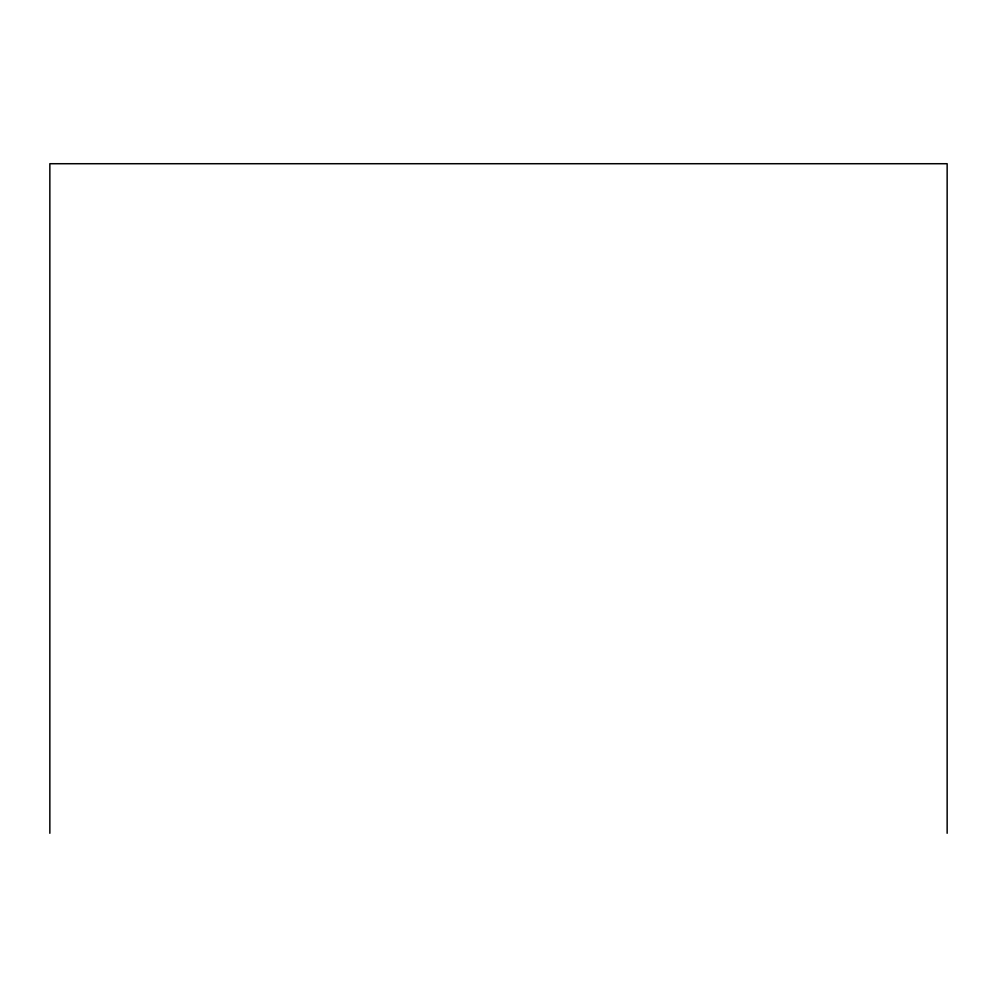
<?xml version="1.0" encoding="UTF-8"?>
<svg xmlns="http://www.w3.org/2000/svg" width="997" height="997" viewBox="0 0 997 997"><rect width="100%" height="100%" fill="white"/><g stroke="black" fill="none" stroke-linecap="round" stroke-linejoin="round"><path stroke-width="1.5" d="M947.15 833.28L947.15 163.72L49.85 163.72L49.85 833.28"/></g></svg>
